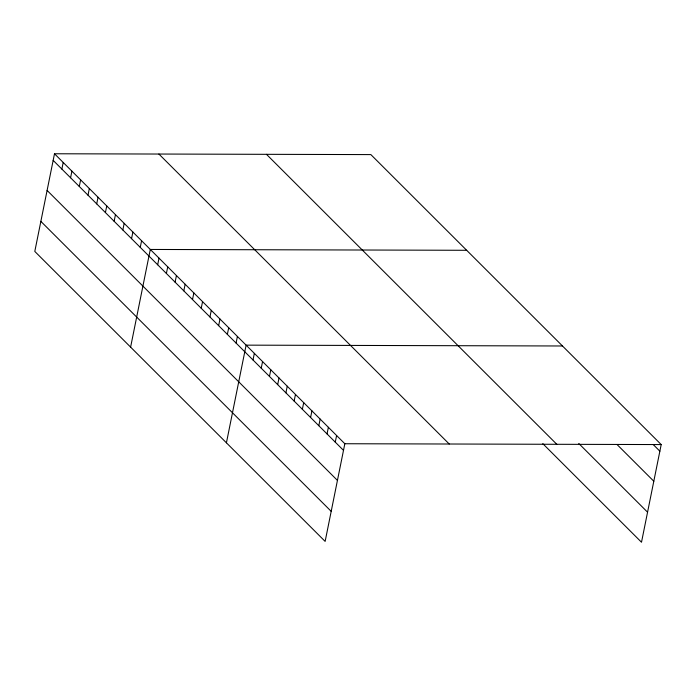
<?xml version="1.0" encoding="UTF-8"?>
<svg xmlns="http://www.w3.org/2000/svg" width="696" height="696" viewBox="0 0 696 696"><rect width="100%" height="100%" fill="white"/><g stroke="black" fill="none" stroke-linecap="round" stroke-linejoin="round"><path stroke-width="1.04" d="M54.497 153.764L34.8 251.43L325.136 541.401L344.833 443.735L54.497 153.764L370.864 154.599L661.2 444.57L641.503 542.236L542.793 443.648M61.866 169.076L63.206 162.464M70.583 177.776L71.914 171.155M79.292 186.467L80.623 179.855M88.001 195.167L89.332 188.555M96.709 203.867L98.04 197.255M105.418 212.567L106.758 205.955M114.127 221.267L115.466 214.655M122.844 229.967L124.175 223.355M131.553 238.667L132.884 232.055M140.261 247.367L141.593 240.755M130.613 347.121L150.301 249.455L466.677 250.29M157.679 264.767L159.019 258.155M166.387 273.467L167.727 266.846M175.105 282.158L176.436 275.546M183.814 290.858L185.145 284.246M192.522 299.558L193.853 292.946M201.231 308.258L202.562 301.646M209.94 316.958L211.279 310.346M218.648 325.658L219.988 319.046M227.366 334.358L228.697 327.746M236.075 343.058L237.406 336.446M226.426 442.813L246.114 345.146L562.481 345.982M253.005 359.971L254.345 353.359M261.235 368.184L262.566 361.572M269.465 376.405L270.796 369.793M277.687 384.618L279.018 378.006M285.917 392.831L287.248 386.219M294.138 401.053L295.469 394.441M302.368 409.265L303.7 402.653M310.59 417.487L311.93 410.866M318.82 425.7L320.151 419.088M327.042 433.913L328.382 427.3M335.272 442.134L336.603 435.522M344.833 443.735L661.2 444.57M653.135 444.466L659.869 451.191M617.161 444.64L653.805 481.232M578.768 443.474L647.567 512.195M266.464 154.321L556.8 444.3M158.897 154.042L449.233 444.013M53.157 160.376L343.493 450.347M47.102 190.417L337.438 480.397M40.855 221.38L331.2 511.351"/></g></svg>
